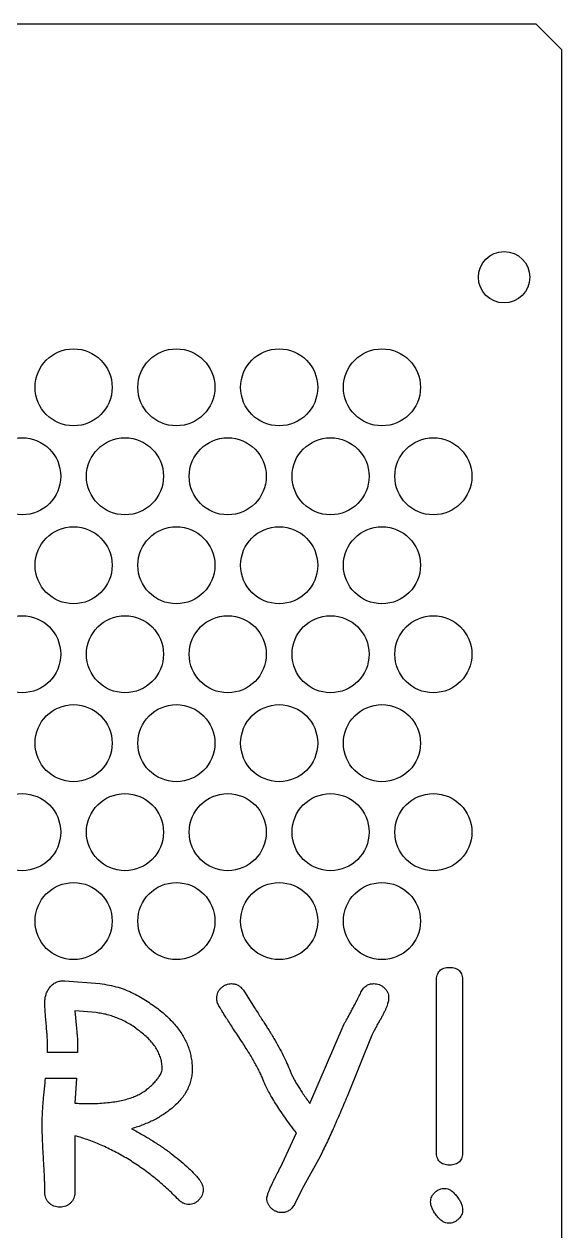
# Model space of a CAD drawing. Header units: inches. Extents: x -3.9 to 3.9, y -2.1 to 9.7.
# Drawn here: x 1.26 to 3.88, y 3.8 to 9.67 of the extents above; entities that cross this region are included whole.
import ezdxf

# ---------------------------------------------------------------- set-up
doc = ezdxf.new("R2010")
doc.units = ezdxf.units.IN
doc.header["$MEASUREMENT"] = 0

msp = doc.modelspace()

# ---------------------------------------------------------------- linework, layer by layer
at = {"color": 7, "linetype": 'Continuous', "lineweight": 25}
for p, q in [((3.75, 9.6695), (-3.75, 9.6695)), ((3.875, 9.5445), (3.75, 9.6695)), ((3.875, -1.4195), (3.875, 9.5445)), ((1.4572, 5.0125), (1.6274, 4.9992)), ((3.2649, 4.182), (3.2649, 5.0119)), ((3.3923, 5.0119), (3.3923, 4.182)), ((2.3258, 4.9671), (2.3799, 4.881)), ((1.6094, 4.858), (1.5063, 4.8665)), ((1.5063, 4.8665), (1.5142, 4.7815)), ((2.6491, 4.4161), (2.8164, 4.8037)), ((2.9506, 4.7483), (2.8305, 4.4503)), ((1.5193, 4.6642), (1.3729, 4.6642)), ((1.3637, 4.5392), (1.5136, 4.5392)), ((1.5136, 4.5392), (1.5063, 4.4167)), ((1.5063, 4.2591), (1.5063, 3.9833)), ((2.506, 4.1044), (2.5836, 4.2734)), ((2.6991, 4.1571), (2.6118, 4.0001)), ((2.6118, 4.0001), (2.5746, 3.9242))]:
    msp.add_line(p, q, dxfattribs=at)
for centre, radius in [((3.5938, 8.4375), 0.125), ((1.5, 7.9016), 0.1875), ((2, 7.9016), 0.1875), ((2.5, 7.9016), 0.1875), ((3, 7.9016), 0.1875), ((1.25, 7.4686), 0.1875), ((1.75, 7.4686), 0.1875), ((2.25, 7.4686), 0.1875), ((2.75, 7.4686), 0.1875), ((3.25, 7.4686), 0.1875), ((1.5, 7.0356), 0.1875), ((2, 7.0356), 0.1875), ((2.5, 7.0356), 0.1875), ((3, 7.0356), 0.1875), ((1.25, 6.6026), 0.1875), ((1.75, 6.6026), 0.1875), ((2.25, 6.6026), 0.1875), ((2.75, 6.6026), 0.1875), ((3.25, 6.6026), 0.1875), ((1.5, 6.1696), 0.1875), ((2, 6.1696), 0.1875), ((2.5, 6.1696), 0.1875), ((3, 6.1696), 0.1875), ((1.25, 5.7365), 0.1875), ((1.75, 5.7365), 0.1875), ((2.25, 5.7365), 0.1875), ((2.75, 5.7365), 0.1875), ((3.25, 5.7365), 0.1875), ((1.5, 5.3035), 0.1875), ((2, 5.3035), 0.1875), ((2.5, 5.3035), 0.1875), ((3, 5.3035), 0.1875)]:
    msp.add_circle(centre, radius, dxfattribs=at)
for points, knots in [([(3.2649, 5.0119), (3.2652, 5.0171), (3.2656, 5.0269), (3.2683, 5.0406), (3.2735, 5.0523), (3.2805, 5.0621), (3.2898, 5.0694), (3.3011, 5.0746), (3.3142, 5.0777), (3.3237, 5.0781), (3.3286, 5.0783)], [0, 0, 0, 0, 0.147373, 0.278349, 0.397753, 0.507376, 0.617899, 0.73157, 0.85891, 1, 1, 1, 1]), ([(3.3286, 5.0783), (3.3337, 5.0781), (3.3431, 5.0777), (3.3563, 5.0745), (3.3677, 5.0696), (3.3767, 5.0619), (3.3841, 5.0524), (3.3888, 5.0405), (3.3921, 5.0269), (3.3922, 5.0171), (3.3923, 5.0119)], [0, 0, 0, 0, 0.1430309, 0.2681936, 0.3836452, 0.4924243, 0.6031877, 0.7216306, 0.8529192, 1, 1, 1, 1]), ([(1.3829, 4.9789), (1.3875, 4.9845), (1.3966, 4.9955), (1.4147, 5.0067), (1.4353, 5.0128), (1.4496, 5.0126), (1.4572, 5.0125)], [0, 0, 0, 0, 0.254728, 0.496286, 0.737158, 1, 1, 1, 1]), ([(1.6274, 4.9992), (1.6429, 4.997), (1.673, 4.9926), (1.7159, 4.9822), (1.7552, 4.9692), (1.7792, 4.9576), (1.7908, 4.9519)], [0, 0, 0, 0, 0.275161, 0.533437, 0.773152, 1, 1, 1, 1]), ([(2.1964, 4.9281), (2.1967, 4.933), (2.1972, 4.9425), (2.2016, 4.956), (2.2085, 4.9683), (2.2181, 4.979), (2.2293, 4.9878), (2.2416, 4.9944), (2.2547, 4.9986), (2.2638, 4.999), (2.2684, 4.9992)], [0, 0, 0, 0, 0.130215, 0.254327, 0.377844, 0.50635, 0.635574, 0.757303, 0.877332, 1, 1, 1, 1]), ([(2.2684, 4.9992), (2.274, 4.9988), (2.2849, 4.9981), (2.3004, 4.9915), (2.3146, 4.9814), (2.3219, 4.972), (2.3258, 4.9671)], [0, 0, 0, 0, 0.2444, 0.4797, 0.727089, 1, 1, 1, 1]), ([(2.8954, 4.9515), (2.8971, 4.9553), (2.9002, 4.9626), (2.9065, 4.9723), (2.9134, 4.9807), (2.9213, 4.9875), (2.93, 4.9928), (2.9394, 4.9967), (2.9497, 4.9987), (2.9569, 4.999), (2.9605, 4.9992)], [0, 0, 0, 0, 0.142931, 0.276859, 0.39957, 0.520457, 0.6358, 0.752214, 0.872335, 1, 1, 1, 1]), ([(2.9605, 4.9992), (2.9651, 4.999), (2.9742, 4.9985), (2.9872, 4.9946), (2.9996, 4.9885), (3.0107, 4.9798), (3.0204, 4.9695), (3.0276, 4.9574), (3.0316, 4.9436), (3.0322, 4.934), (3.0325, 4.9291)], [0, 0, 0, 0, 0.123146, 0.243111, 0.363607, 0.492199, 0.618447, 0.743375, 0.867429, 1, 1, 1, 1]), ([(1.3603, 4.9088), (1.3606, 4.9152), (1.3612, 4.9279), (1.3654, 4.9463), (1.3725, 4.9636), (1.3794, 4.9737), (1.3829, 4.9789)], [0, 0, 0, 0, 0.258173, 0.507989, 0.751168, 1, 1, 1, 1]), ([(1.7908, 4.9519), (1.8024, 4.9457), (1.8251, 4.9334), (1.8575, 4.9136), (1.8878, 4.8934), (1.9158, 4.8726), (1.9416, 4.8515), (1.9652, 4.8297), (1.9863, 4.8072), (2.0055, 4.7845), (2.0224, 4.7612), (2.037, 4.7372), (2.0492, 4.7127), (2.0596, 4.6878), (2.0671, 4.6621), (2.0727, 4.6361), (2.0765, 4.6095), (2.0768, 4.5916), (2.077, 4.5826)], [0, 0, 0, 0, 0.080318, 0.15726, 0.231333, 0.302105, 0.369742, 0.434721, 0.4973, 0.557708, 0.615934, 0.672647, 0.728222, 0.782824, 0.836932, 0.890803, 0.945197, 1, 1, 1, 1]), ([(2.8164, 4.8037), (2.8189, 4.808), (2.8241, 4.817), (2.8326, 4.8313), (2.8411, 4.8475), (2.8507, 4.8652), (2.8612, 4.8843), (2.8718, 4.9054), (2.8836, 4.9278), (2.8914, 4.9434), (2.8954, 4.9515)], [0, 0, 0, 0, 0.088668, 0.187306, 0.29687, 0.416401, 0.546988, 0.687484, 0.837942, 1, 1, 1, 1]), ([(1.3736, 4.6969), (1.3735, 4.7036), (1.3733, 4.7184), (1.3719, 4.7427), (1.3698, 4.7713), (1.3669, 4.8028), (1.3641, 4.8343), (1.362, 4.863), (1.3606, 4.8873), (1.3604, 4.9021), (1.3603, 4.9088)], [0, 0, 0, 0, 0.094719, 0.209093, 0.344172, 0.5, 0.655828, 0.790907, 0.905281, 1, 1, 1, 1]), ([(2.207, 4.8905), (2.2039, 4.8967), (2.198, 4.9086), (2.1969, 4.9218), (2.1964, 4.9281)], [0, 0, 0, 0, 0.520262, 1, 1, 1, 1]), ([(2.3225, 4.7108), (2.3147, 4.7226), (2.2999, 4.7449), (2.2791, 4.7765), (2.2608, 4.8045), (2.2452, 4.8289), (2.232, 4.8495), (2.2214, 4.8665), (2.2133, 4.8797), (2.2088, 4.8874), (2.207, 4.8905)], [0, 0, 0, 0, 0.198876, 0.375417, 0.531779, 0.667967, 0.781827, 0.875525, 0.948246, 1, 1, 1, 1]), ([(2.3799, 4.881), (2.3857, 4.8723), (2.3967, 4.8557), (2.4122, 4.8315), (2.4263, 4.8096), (2.4389, 4.7899), (2.4502, 4.7725), (2.4597, 4.7571), (2.4679, 4.7441), (2.4726, 4.736), (2.4747, 4.7323)], [0, 0, 0, 0, 0.177437, 0.339883, 0.487985, 0.620754, 0.73819, 0.840657, 0.927793, 1, 1, 1, 1]), ([(3.0325, 4.9291), (3.0323, 4.9263), (3.032, 4.9201), (3.0303, 4.9104), (3.0274, 4.8997), (3.023, 4.8879), (3.018, 4.875), (3.0114, 4.8611), (3.0039, 4.846), (2.9983, 4.8358), (2.9954, 4.8304)], [0, 0, 0, 0, 0.080168, 0.173142, 0.278158, 0.39412, 0.526296, 0.670261, 0.827242, 1, 1, 1, 1]), ([(1.8211, 4.7688), (1.8127, 4.775), (1.7962, 4.7872), (1.7705, 4.8037), (1.7442, 4.8177), (1.7179, 4.83), (1.6913, 4.8403), (1.6643, 4.8483), (1.637, 4.8545), (1.6186, 4.8568), (1.6094, 4.858)], [0, 0, 0, 0, 0.134073, 0.265117, 0.39273, 0.517542, 0.6397, 0.76067, 0.880255, 1, 1, 1, 1]), ([(2.9954, 4.8304), (2.9923, 4.8254), (2.9855, 4.8143), (2.9752, 4.7954), (2.9632, 4.7732), (2.955, 4.757), (2.9506, 4.7483)], [0, 0, 0, 0, 0.188902, 0.41708, 0.688768, 1, 1, 1, 1]), ([(1.5142, 4.7815), (1.5149, 4.7732), (1.5164, 4.7574), (1.5185, 4.735), (1.5192, 4.7149), (1.5194, 4.7023), (1.5196, 4.6965)], [0, 0, 0, 0, 0.293207, 0.556902, 0.793122, 1, 1, 1, 1]), ([(1.931, 4.5868), (1.9307, 4.5949), (1.9301, 4.6111), (1.9247, 4.6352), (1.9157, 4.6586), (1.9039, 4.6819), (1.888, 4.7044), (1.8691, 4.7267), (1.8465, 4.7483), (1.8297, 4.7618), (1.8211, 4.7688)], [0, 0, 0, 0, 0.110296, 0.22098, 0.333479, 0.450835, 0.575273, 0.707379, 0.848392, 1, 1, 1, 1]), ([(2.4249, 4.5241), (2.4222, 4.5308), (2.4166, 4.5445), (2.4071, 4.5655), (2.3958, 4.5872), (2.3841, 4.6103), (2.3703, 4.6339), (2.3558, 4.6588), (2.3395, 4.6844), (2.3282, 4.7019), (2.3225, 4.7108)], [0, 0, 0, 0, 0.1011293, 0.2090478, 0.3234192, 0.4452019, 0.5728084, 0.7083906, 0.8508393, 1, 1, 1, 1]), ([(2.4747, 4.7323), (2.4827, 4.7183), (2.4983, 4.6912), (2.5196, 4.6508), (2.5381, 4.6121), (2.5486, 4.5863), (2.5537, 4.5739)], [0, 0, 0, 0, 0.273015, 0.529495, 0.772895, 1, 1, 1, 1]), ([(1.3729, 4.6642), (1.3731, 4.6694), (1.3735, 4.6803), (1.3735, 4.6912), (1.3736, 4.6969)], [0.91502846, 0.91502846, 0.91502846, 0.91502846, 0.95577079, 1, 1, 1, 1]), ([(1.5196, 4.6965), (1.5196, 4.6865), (1.5195, 4.6757), (1.5193, 4.665), (1.5193, 4.6642)], [0, 0, 0, 0, 0.2131706, 0.2302048, 0.2302048, 0.2302048, 0.2302048]), ([(1.8951, 4.52), (1.9005, 4.5261), (1.9106, 4.5375), (1.9218, 4.5551), (1.9294, 4.5713), (1.9305, 4.5819), (1.931, 4.5868)], [0, 0, 0, 0, 0.318214, 0.588495, 0.809818, 1, 1, 1, 1]), ([(2.077, 4.5826), (2.0767, 4.5738), (2.0762, 4.5564), (2.0714, 4.5306), (2.0638, 4.5056), (2.0527, 4.4816), (2.0391, 4.458), (2.022, 4.4356), (2.0021, 4.4136), (1.9869, 4.4003), (1.9791, 4.3935)], [0, 0, 0, 0, 0.119752, 0.237394, 0.355622, 0.474449, 0.597656, 0.724758, 0.858706, 1, 1, 1, 1]), ([(1.347, 4.3135), (1.3471, 4.3192), (1.3472, 4.3313), (1.3478, 4.3504), (1.3489, 4.3714), (1.3504, 4.3944), (1.3522, 4.4194), (1.3545, 4.4464), (1.3572, 4.4753), (1.3603, 4.5055), (1.3625, 4.527), (1.3636, 4.5383), (1.3637, 4.5392)], [0, 0, 0, 0, 0.0447685, 0.0944142, 0.1489543, 0.20894, 0.2743805, 0.3447453, 0.4200408, 0.5008087, 0.5815766, 0.5889964, 0.5889964, 0.5889964, 0.5889964]), ([(2.5836, 4.2734), (2.5738, 4.2863), (2.5549, 4.3112), (2.5282, 4.3477), (2.5044, 4.3823), (2.4832, 4.4147), (2.4647, 4.445), (2.4487, 4.4731), (2.4354, 4.4991), (2.4283, 4.5161), (2.4249, 4.5241)], [0, 0, 0, 0, 0.163258, 0.31496, 0.456305, 0.586232, 0.705425, 0.814369, 0.911946, 1, 1, 1, 1]), ([(2.5537, 4.5739), (2.5558, 4.5688), (2.5602, 4.5582), (2.5682, 4.5417), (2.5777, 4.5239), (2.589, 4.5049), (2.6017, 4.4845), (2.616, 4.4628), (2.632, 4.4398), (2.6433, 4.4242), (2.6491, 4.4161)], [0, 0, 0, 0, 0.0889738, 0.1873203, 0.2967343, 0.4164106, 0.5459108, 0.6868634, 0.8384177, 1, 1, 1, 1]), ([(1.8246, 4.463), (1.8309, 4.4668), (1.8436, 4.4746), (1.8615, 4.4881), (1.879, 4.5031), (1.8897, 4.5143), (1.8951, 4.52)], [0, 0, 0, 0, 0.242749, 0.490211, 0.740583, 1, 1, 1, 1]), ([(1.5063, 4.4167), (1.5104, 4.4167), (1.5202, 4.4166), (1.5358, 4.4158), (1.5516, 4.4155), (1.5616, 4.4153), (1.5658, 4.4153)], [0, 0, 0, 0, 0.205537, 0.494829, 0.787498, 1, 1, 1, 1]), ([(1.5658, 4.4153), (1.5798, 4.4155), (1.6068, 4.4158), (1.6459, 4.4178), (1.6824, 4.4214), (1.7162, 4.4269), (1.7472, 4.4334), (1.7756, 4.4415), (1.8014, 4.451), (1.8171, 4.4591), (1.8246, 4.463)], [0, 0, 0, 0, 0.157682, 0.304614, 0.44269, 0.571511, 0.69045, 0.800869, 0.904364, 1, 1, 1, 1]), ([(2.8305, 4.4503), (2.8191, 4.4232), (2.797, 4.3706), (2.7636, 4.2946), (2.7314, 4.2239), (2.7096, 4.1788), (2.6991, 4.1571)], [0, 0, 0, 0, 0.27467, 0.532659, 0.77461, 1, 1, 1, 1]), ([(1.9791, 4.3935), (1.9724, 4.3881), (1.9588, 4.3772), (1.9372, 4.3622), (1.9145, 4.3479), (1.8905, 4.335), (1.8653, 4.3228), (1.8388, 4.312), (1.8112, 4.3017), (1.7921, 4.2959), (1.7825, 4.2929)], [0, 0, 0, 0, 0.116214, 0.234696, 0.354491, 0.47758, 0.6027, 0.731882, 0.864049, 1, 1, 1, 1]), ([(1.3603, 3.9831), (1.3603, 3.988), (1.3604, 3.9984), (1.3598, 4.0148), (1.3596, 4.0329), (1.3586, 4.0527), (1.3579, 4.0742), (1.3565, 4.0973), (1.3554, 4.1222), (1.3536, 4.1482), (1.3523, 4.1742), (1.3507, 4.1992), (1.3499, 4.2224), (1.3486, 4.2439), (1.3482, 4.2637), (1.3473, 4.2818), (1.3473, 4.2982), (1.3471, 4.3085), (1.347, 4.3135)], [0, 0, 0, 0, 0.044528, 0.094089, 0.148665, 0.208924, 0.27357, 0.343912, 0.419264, 0.499696, 0.580092, 0.656104, 0.726415, 0.791088, 0.851324, 0.905919, 0.955468, 1, 1, 1, 1]), ([(1.7825, 4.2929), (1.8003, 4.2832), (1.8351, 4.2641), (1.8851, 4.2342), (1.9314, 4.2037), (1.9746, 4.1731), (2.0139, 4.1418), (2.0499, 4.1103), (2.0825, 4.0783), (2.102, 4.056), (2.1116, 4.0451)], [0, 0, 0, 0, 0.147186, 0.287256, 0.421341, 0.54869, 0.670148, 0.785397, 0.8951, 1, 1, 1, 1]), ([(2.0114, 3.9468), (1.9924, 3.9656), (1.9549, 4.0026), (1.8957, 4.0537), (1.8347, 4.0998), (1.7723, 4.1414), (1.7083, 4.1783), (1.6426, 4.2102), (1.5754, 4.2377), (1.5293, 4.252), (1.5063, 4.2591)], [0, 0, 0, 0, 0.133335, 0.263335, 0.390269, 0.515055, 0.637718, 0.759101, 0.879776, 1, 1, 1, 1]), ([(3.3286, 4.1157), (3.3237, 4.1159), (3.3142, 4.1163), (3.3011, 4.1193), (3.2898, 4.1245), (3.2805, 4.1319), (3.2735, 4.1416), (3.2683, 4.1533), (3.2656, 4.1671), (3.2652, 4.1768), (3.2649, 4.182)], [0, 0, 0, 0, 0.14109, 0.26843, 0.382101, 0.492624, 0.602247, 0.721651, 0.852627, 1, 1, 1, 1]), ([(3.3923, 4.182), (3.3922, 4.1768), (3.3921, 4.167), (3.3888, 4.1534), (3.3841, 4.1415), (3.3767, 4.132), (3.3677, 4.1243), (3.3563, 4.1194), (3.3431, 4.1162), (3.3337, 4.1158), (3.3286, 4.1157)], [0, 0, 0, 0, 0.147081, 0.278369, 0.396812, 0.507576, 0.616355, 0.731806, 0.856969, 1, 1, 1, 1]), ([(2.4403, 3.9551), (2.4405, 3.9576), (2.4412, 3.9639), (2.4447, 3.9746), (2.45, 3.9885), (2.4569, 4.0057), (2.4666, 4.0257), (2.4776, 4.0492), (2.4913, 4.0757), (2.5009, 4.0945), (2.506, 4.1044)], [0, 0, 0, 0, 0.046048, 0.114615, 0.205217, 0.318854, 0.454328, 0.613, 0.79488, 1, 1, 1, 1]), ([(2.13, 3.9974), (2.1298, 3.9926), (2.1294, 3.9832), (2.1252, 3.9696), (2.1185, 3.957), (2.1094, 3.9457), (2.0986, 3.9363), (2.0866, 3.9292), (2.0736, 3.9251), (2.0645, 3.9245), (2.06, 3.9242)], [0, 0, 0, 0, 0.12808, 0.251538, 0.377287, 0.507538, 0.637316, 0.759115, 0.877265, 1, 1, 1, 1]), ([(2.1116, 4.0451), (2.1144, 4.0414), (2.1198, 4.0342), (2.1259, 4.0224), (2.1292, 4.01), (2.1298, 4.0016), (2.13, 3.9974)], [0, 0, 0, 0, 0.268126, 0.517107, 0.760207, 1, 1, 1, 1]), ([(3.2366, 3.9374), (3.2369, 3.9417), (3.2373, 3.9502), (3.2415, 3.9623), (3.2482, 3.9735), (3.2572, 3.9835), (3.2679, 3.9919), (3.2798, 3.9978), (3.2924, 4.0019), (3.3012, 4.0022), (3.3056, 4.0024)], [0, 0, 0, 0, 0.123013, 0.243097, 0.363219, 0.493216, 0.624032, 0.749517, 0.872982, 1, 1, 1, 1]), ([(3.3056, 4.0024), (3.3105, 4.0019), (3.3208, 4.0007), (3.336, 3.993), (3.3506, 3.9803), (3.3596, 3.9697), (3.3645, 3.9639)], [0, 0, 0, 0, 0.200947, 0.427272, 0.689148, 1, 1, 1, 1]), ([(1.4333, 3.911), (1.4283, 3.9112), (1.4185, 3.9116), (1.4046, 3.9157), (1.3919, 3.9222), (1.3807, 3.9311), (1.3716, 3.9421), (1.365, 3.9547), (1.3609, 3.9685), (1.3605, 3.9782), (1.3603, 3.9831)], [0, 0, 0, 0, 0.13066, 0.254865, 0.376999, 0.501834, 0.626407, 0.746937, 0.871142, 1, 1, 1, 1]), ([(1.5063, 3.9833), (1.5061, 3.9784), (1.5057, 3.9687), (1.5016, 3.9548), (1.4948, 3.9423), (1.4856, 3.9314), (1.4747, 3.9221), (1.462, 3.9157), (1.4481, 3.9116), (1.4383, 3.9112), (1.4333, 3.911)], [0, 0, 0, 0, 0.128782, 0.252914, 0.374224, 0.498724, 0.623223, 0.745285, 0.869417, 1, 1, 1, 1]), ([(2.06, 3.9242), (2.0557, 3.9245), (2.0471, 3.9252), (2.0345, 3.9295), (2.0223, 3.9368), (2.0152, 3.9434), (2.0114, 3.9468)], [0, 0, 0, 0, 0.231899, 0.470766, 0.721435, 1, 1, 1, 1]), ([(2.5122, 3.8844), (2.5078, 3.8846), (2.4989, 3.885), (2.486, 3.8894), (2.4736, 3.8955), (2.4624, 3.9045), (2.4526, 3.9151), (2.4454, 3.9273), (2.4411, 3.9408), (2.4405, 3.9503), (2.4403, 3.9551)], [0, 0, 0, 0, 0.119493, 0.23826, 0.361301, 0.49108, 0.621377, 0.746354, 0.869226, 1, 1, 1, 1]), ([(3.2654, 3.871), (3.261, 3.8768), (3.2527, 3.8877), (3.2439, 3.9049), (3.2377, 3.9212), (3.237, 3.9322), (3.2366, 3.9374)], [0, 0, 0, 0, 0.295323, 0.556193, 0.788178, 1, 1, 1, 1]), ([(3.3645, 3.9639), (3.3687, 3.9581), (3.3766, 3.9472), (3.3856, 3.9303), (3.3911, 3.914), (3.3919, 3.9033), (3.3923, 3.8982)], [0, 0, 0, 0, 0.295972, 0.557802, 0.788233, 1, 1, 1, 1]), ([(2.5746, 3.9242), (2.5708, 3.9182), (2.5635, 3.9067), (2.5482, 3.8939), (2.5309, 3.8857), (2.5185, 3.8849), (2.5122, 3.8844)], [0, 0, 0, 0, 0.275489, 0.523567, 0.757688, 1, 1, 1, 1]), ([(3.3923, 3.8982), (3.3921, 3.8939), (3.3916, 3.8854), (3.3873, 3.8732), (3.3809, 3.8616), (3.3716, 3.8517), (3.3609, 3.8435), (3.3494, 3.8369), (3.3369, 3.8334), (3.3283, 3.8328), (3.324, 3.8325)], [0, 0, 0, 0, 0.123295, 0.243653, 0.367707, 0.499418, 0.630533, 0.753556, 0.876705, 1, 1, 1, 1]), ([(3.324, 3.8325), (3.319, 3.833), (3.3086, 3.8341), (3.2936, 3.8422), (3.2787, 3.8545), (3.27, 3.8652), (3.2654, 3.871)], [0, 0, 0, 0, 0.204288, 0.432315, 0.692676, 1, 1, 1, 1])]:
    msp.add_open_spline(points, degree=3, knots=knots, dxfattribs=at)

doc.saveas('drawing.dxf')
